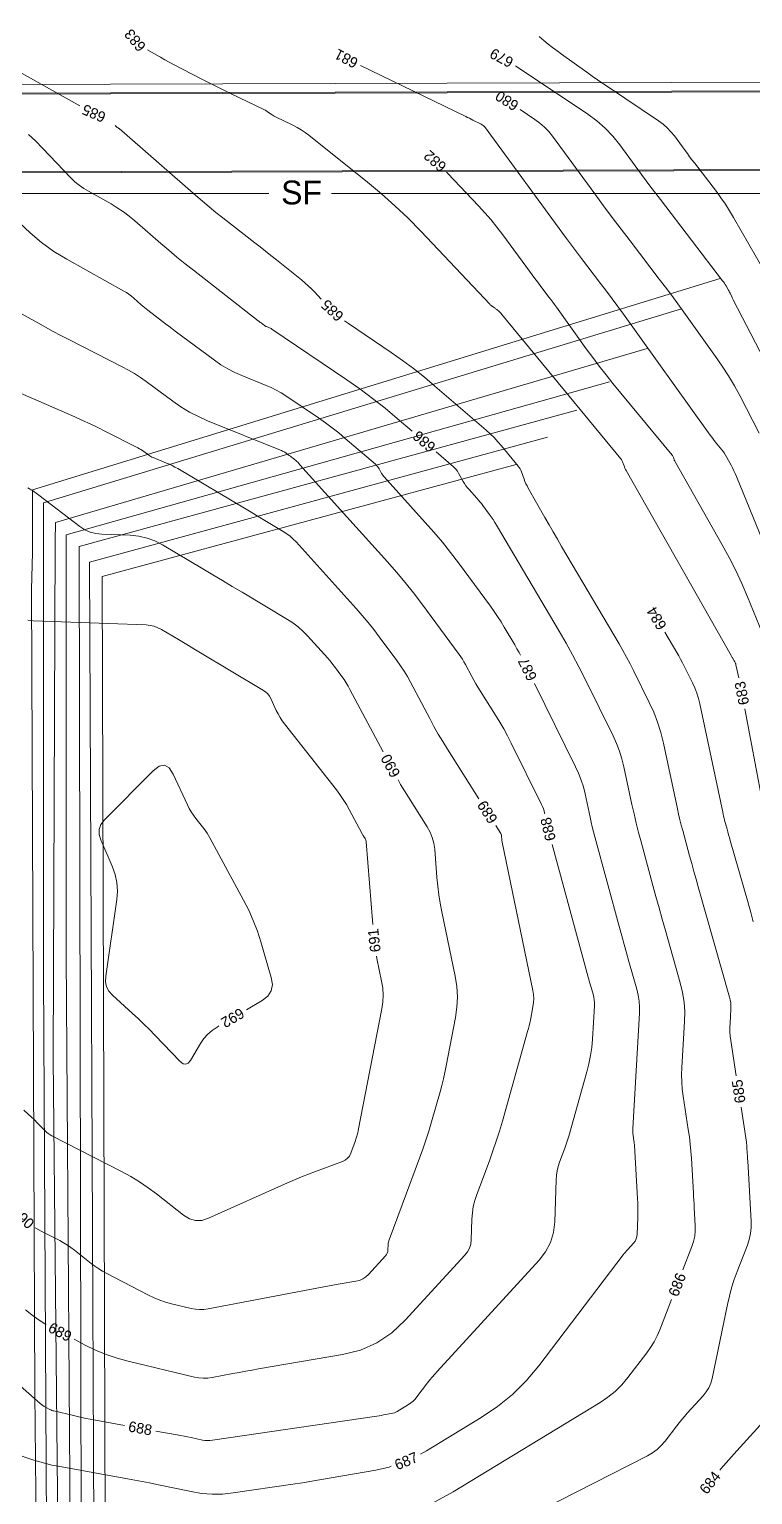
# Model space of a CAD drawing. Extents: x 9956 to 12723, y 9559 to 10903.
# Drawn here: x 11698 to 12108, y 10052 to 10882 of the extents above; entities that cross this region are included whole.
import ezdxf
from ezdxf.enums import TextEntityAlignment as Align

# ---------------------------------------------------------------- set-up
doc = ezdxf.new("R2010")
doc.units = 0
doc.header["$MEASUREMENT"] = 0
for name, color, linetype, lineweight in [('A-DOOR-IDEN', 7, 'Continuous', 0), ('A-SITE-CARS', 7, 'Continuous', 0), ('A-SITE-EXJT', 7, 'Continuous', 0), ('G-ANNO-BRDR', 7, 'Continuous', 0), ('P-PVMT', 7, 'Continuous', 0), ('PROJECT AREA', 7, 'Continuous', 0)]:
    doc.layers.add(name, color=color, linetype=linetype, lineweight=lineweight)
doc.styles.add('Style-Font 001', font='Font 001.shx')

msp = doc.modelspace()

# ---------------------------------------------------------------- linework, layer by layer
at = {"layer": 'A-DOOR-IDEN', "color": 43, "linetype": 'Continuous', "lineweight": 0}
for p, q in [((12067.24, 10723.7), (11705.98, 10613.78)), ((11973.76, 10635.42), (11739.23, 10571.96)), ((11705.98, 10613.78), (11706.07, 10346.76)), ((11739.23, 10571.96), (11740.99, 10004.99)), ((11706.07, 10346.76), (11708.53, 9893.81))]:
    msp.add_line(p, q, dxfattribs=at)
at = {"layer": 'A-SITE-CARS', "color": 7, "linetype": 'Continuous', "lineweight": 0}
for p, q in [((11460.09, 10788.97), (11833.54, 10788.97)), ((11869.06, 10788.97), (12242.5, 10788.97))]:
    msp.add_line(p, q, dxfattribs=at)
at = {"layer": 'A-SITE-EXJT', "color": 43, "linetype": 'Continuous', "lineweight": 0}
for p, q in [((12089.13, 10740.81), (11699.86, 10621.07)), ((11712.86, 10602.58), (12047.94, 10701.08)), ((12026.43, 10682.32), (11718.92, 10595.69)), ((12007.96, 10666.32), (11726.13, 10589.06)), ((11732.13, 10580.24), (11991.41, 10650.87)), ((11699.86, 10621.07), (11699.86, 10585.59)), ((11712.58, 10591.93), (11712.86, 10602.58)), ((11711.48, 10299.27), (11712.58, 10591.93)), ((11718.92, 10357.36), (11718.92, 10595.69)), ((11726.13, 10589.06), (11727.54, 9945.4)), ((11699.86, 10585.59), (11699.31, 10564.62)), ((11732.13, 10580.24), (11734.74, 9975.06)), ((11699.31, 10564.62), (11701.03, 10109.86)), ((11721.9, 9920.47), (11718.92, 10357.36)), ((11715.32, 9901.16), (11711.48, 10299.27)), ((11703.46, 9884.79), (11701.03, 10109.86))]:
    msp.add_line(p, q, dxfattribs=at)
at = {"layer": 'G-ANNO-BRDR', "color": 43, "linetype": 'Continuous', "lineweight": 0, "flags": 128}
for points in [[(11986.69, 10877.78), (11989.26, 10875.62), (11991.74, 10873.58), (11994.26, 10871.59), (11996.82, 10869.65), (11999.41, 10867.76), (12013.6, 10857.6), (12016.65, 10855.43), (12019.72, 10853.29), (12022.8, 10851.17), (12025.9, 10849.08), (12054.35, 10830.04), (12056.86, 10828.2), (12059.18, 10826.17), (12061.31, 10823.94), (12063.25, 10821.51), (12069.3, 10813.27), (12070.6, 10811.51), (12071.91, 10809.76), (12073.23, 10808.01), (12074.56, 10806.27), (12087.03, 10790.01), (12089.64, 10786.49), (12092.13, 10782.88), (12094.49, 10779.19), (12096.73, 10775.42), (12114.09, 10745.1)], [(12099.69, 10514.75), (12098.13, 10522.1), (12098.07, 10522.33), (12098, 10522.55), (12097.92, 10522.76), (12097.82, 10522.97), (12097.49, 10523.65), (12097.41, 10523.8), (12097.34, 10523.94), (12097.26, 10524.08), (12097.18, 10524.22), (12096.19, 10525.9), (12095.98, 10526.26), (12095.77, 10526.62), (12095.56, 10526.98), (12095.35, 10527.34), (12035.94, 10632.1), (12035.6, 10632.73), (12035.29, 10633.37), (12035, 10634.03), (12034.75, 10634.7), (12033.95, 10636.9), (12033.76, 10637.36), (12033.54, 10637.81), (12033.27, 10638.23), (12032.97, 10638.62), (11965.52, 10720.48), (11965.16, 10720.89), (11964.79, 10721.29), (11964.4, 10721.67), (11963.99, 10722.03), (11962.64, 10723.2), (11962.35, 10723.44), (11962.05, 10723.68), (11961.74, 10723.91), (11961.43, 10724.13), (11960.04, 10725.07), (11959.75, 10725.27), (11959.47, 10725.5), (11959.2, 10725.74), (11958.95, 10725.99), (11919.61, 10767.61), (11912.43, 10774.94), (11905.02, 10782.01), (11897.37, 10788.81), (11889.47, 10795.36), (11856.24, 10821.95), (11854.11, 10823.55), (11851.91, 10825.03), (11849.63, 10826.38), (11847.27, 10827.61), (11837.36, 10832.39), (11836.72, 10832.72), (11836.09, 10833.07), (11835.47, 10833.46), (11834.87, 10833.86), (11832.95, 10835.24), (11832.53, 10835.53), (11832.1, 10835.79), (11831.66, 10836.04), (11831.2, 10836.27), (11811.83, 10845.58), (11807.69, 10847.59), (11803.56, 10849.64), (11799.45, 10851.72), (11795.36, 10853.83), (11779.65, 10862.05), (11777.17, 10863.36), (11774.71, 10864.69), (11772.25, 10866.05), (11769.82, 10867.43), (11764.93, 10870.24)], [(12135.82, 10537.13), (12098.44, 10628.77), (12097.75, 10630.38), (12097.01, 10631.96), (12096.23, 10633.52), (12095.39, 10635.06), (12091.42, 10642.05), (12091.39, 10642.1), (12091.36, 10642.16), (12091.34, 10642.22), (12091.32, 10642.28), (12091.25, 10642.48), (12091.23, 10642.52), (12091.21, 10642.56), (12091.19, 10642.59), (12091.16, 10642.63), (12086.41, 10648.39), (12085.4, 10649.63), (12084.42, 10650.89), (12083.45, 10652.17), (12082.51, 10653.46), (12034.43, 10720.56), (12031.25, 10724.96), (12028.03, 10729.33), (12024.78, 10733.67), (12021.5, 10737.99), (12010.71, 10752.06), (12008.41, 10755.08), (12006.12, 10758.11), (12003.85, 10761.15), (12001.59, 10764.21), (11955.67, 10826.8), (11955.53, 10826.97), (11955.38, 10827.12), (11955.22, 10827.27), (11955.04, 10827.4), (11954.45, 10827.8), (11954.32, 10827.88), (11954.19, 10827.96), (11954.05, 10828.03), (11953.92, 10828.11), (11949.21, 10830.52), (11948.2, 10831.04), (11947.18, 10831.55), (11946.17, 10832.05), (11945.15, 10832.55), (11885.53, 10861.35)], [(11973.23, 10861.28), (11973.82, 10860.9), (12014.25, 10833.84), (12019.35, 10830.1), (12024.07, 10825.96), (12028.41, 10821.42), (12032.37, 10816.48), (12044.68, 10799.71), (12047.33, 10796.12), (12049.99, 10792.55), (12052.68, 10788.99), (12055.38, 10785.45), (12090.59, 10739.56), (12091.11, 10738.86), (12091.6, 10738.14), (12092.07, 10737.41), (12092.51, 10736.66), (12093.93, 10734.19), (12094.23, 10733.65), (12094.51, 10733.12), (12094.78, 10732.57), (12095.05, 10732.02), (12095.89, 10730.19), (12096.07, 10729.8), (12096.26, 10729.41), (12096.45, 10729.02), (12096.64, 10728.64), (12129.18, 10665.79)], [(11914.77, 10654.33), (11906.35, 10661.59), (11899.45, 10667.35), (11892.4, 10672.91), (11885.19, 10678.25), (11877.83, 10683.39), (11835.25, 10712.16), (11834.86, 10712.4), (11834.47, 10712.63), (11834.06, 10712.83), (11833.65, 10713.01), (11832.27, 10713.57), (11831.98, 10713.69), (11831.7, 10713.84), (11831.43, 10714), (11831.17, 10714.18), (11829.19, 10715.65), (11828.77, 10715.96), (11828.35, 10716.28), (11827.93, 10716.6), (11827.51, 10716.92), (11790.89, 10745.48), (11786.22, 10749.18), (11781.59, 10752.94), (11777.02, 10756.77), (11772.5, 10760.65), (11757.82, 10773.46), (11754.61, 10776.11), (11751.28, 10778.59), (11747.82, 10780.89), (11744.24, 10783.02), (11731.43, 10790.17), (11728.76, 10791.8), (11726.22, 10793.6), (11723.83, 10795.59), (11721.58, 10797.77), (11701.4, 10818.69), (11697.58, 10822.37)], [(11934.27, 10801.06), (11935.05, 10800.27), (11952.29, 10782.03), (11955.92, 10778.06), (11959.43, 10773.99), (11962.8, 10769.82), (11966.05, 10765.53), (11981.16, 10744.94), (11982.66, 10742.9), (11984.17, 10740.88), (11985.69, 10738.86), (11987.23, 10736.85), (11992.25, 10730.31), (11993.32, 10728.9), (11994.38, 10727.48), (11995.42, 10726.06), (11996.46, 10724.63), (12013.36, 10701.05), (12017.02, 10696.03), (12020.76, 10691.08), (12024.59, 10686.19), (12028.5, 10681.36), (12061.92, 10640.81), (12062.15, 10640.5), (12062.36, 10640.17), (12062.53, 10639.83), (12062.68, 10639.47), (12063.11, 10638.27), (12063.21, 10638.01), (12063.32, 10637.76), (12063.44, 10637.52), (12063.57, 10637.28), (12090.36, 10590.03), (12094.3, 10582.81), (12098, 10575.49), (12101.47, 10568.04), (12104.69, 10560.49), (12114.84, 10535.61)], [(11692.2, 10772.54), (11698.39, 10766.57), (11704.97, 10761.1), (11711.93, 10756.13), (11719.28, 10751.67), (11751.45, 10733.69), (11752.94, 10732.81), (11754.38, 10731.85), (11755.77, 10730.82), (11757.11, 10729.71), (11761.39, 10725.98), (11762.31, 10725.19), (11763.25, 10724.4), (11764.19, 10723.64), (11765.14, 10722.88), (11773.36, 10716.47), (11775.13, 10715.1), (11776.9, 10713.75), (11778.69, 10712.4), (11780.48, 10711.06), (11802.76, 10694.56), (11806.46, 10691.99), (11810.31, 10689.68), (11814.29, 10687.61), (11818.41, 10685.8), (11832.1, 10680.27), (11835, 10679.02), (11837.82, 10677.61), (11840.56, 10676.06), (11843.22, 10674.36), (11861.69, 10661.88), (11865.61, 10659.15), (11869.44, 10656.31), (11873.19, 10653.36), (11876.85, 10650.29), (11893.93, 10635.58), (11894.56, 10634.99), (11895.13, 10634.35), (11895.64, 10633.67), (11896.09, 10632.93), (11897.48, 10630.46), (11897.79, 10629.94), (11898.13, 10629.44), (11898.49, 10628.96), (11898.89, 10628.5), (11922.19, 10602.72), (11927.11, 10597.14), (11931.89, 10591.44), (11936.52, 10585.63), (11941.01, 10579.7), (11959.11, 10555.16), (11961.18, 10552.28), (11963.18, 10549.34), (11965.1, 10546.35), (11966.95, 10543.31), (11972.86, 10533.3), (11974.1, 10531.15), (11975.31, 10528.97), (11976.05, 10527.57)], [(11989.84, 10437.73), (11989.79, 10437.97), (11989.48, 10439.27), (11989.08, 10440.53), (11988.61, 10441.77), (11988.05, 10442.98), (11970.87, 10477.74), (11968.82, 10481.76), (11966.66, 10485.73), (11964.39, 10489.64), (11962.03, 10493.48), (11953.27, 10507.3), (11952.02, 10509.31), (11950.82, 10511.35), (11949.65, 10513.4), (11948.52, 10515.48), (11944.91, 10522.31), (11944.11, 10523.76), (11943.25, 10525.18), (11942.35, 10526.56), (11941.39, 10527.91), (11920.2, 10556.64), (11915.58, 10562.74), (11910.82, 10568.72), (11905.91, 10574.57), (11900.85, 10580.31), (11851.22, 10635.21), (11851.13, 10635.32), (11851.04, 10635.43), (11850.97, 10635.54), (11850.9, 10635.66), (11850.68, 10636.05), (11850.62, 10636.13), (11850.57, 10636.21), (11850.5, 10636.28), (11850.43, 10636.35), (11847.68, 10638.72), (11847.08, 10639.22), (11846.47, 10639.7), (11845.84, 10640.17), (11845.21, 10640.61), (11842.58, 10642.38), (11842.01, 10642.75), (11841.42, 10643.08), (11840.82, 10643.38), (11840.2, 10643.65), (11798.97, 10660.28), (11793.76, 10662.57), (11788.73, 10665.18), (11783.87, 10668.11), (11779.19, 10671.36), (11764.19, 10682.47), (11760.93, 10684.78), (11757.58, 10686.94), (11754.15, 10688.97), (11750.63, 10690.85), (11720.35, 10706.23), (11715.92, 10708.51), (11711.51, 10710.83), (11707.12, 10713.2), (11702.76, 10715.61), (11688.54, 10723.55)], [(11677.1, 10682.73), (11723.69, 10662.42), (11728.1, 10660.46), (11732.48, 10658.43), (11736.83, 10656.34), (11741.15, 10654.19), (11759.42, 10644.91), (11760.32, 10644.43), (11761.2, 10643.91), (11762.05, 10643.35), (11762.89, 10642.76), (11765.57, 10640.78), (11766.15, 10640.37), (11766.76, 10640.01), (11767.39, 10639.68), (11768.04, 10639.39), (11775.69, 10636.31), (11777.31, 10635.62), (11778.91, 10634.87), (11780.47, 10634.05), (11782, 10633.18), (11820.76, 10610.11), (11823.66, 10608.39), (11826.56, 10606.66), (11829.46, 10604.93), (11832.36, 10603.19), (11841.82, 10597.53), (11843.8, 10596.25), (11845.66, 10594.83), (11847.41, 10593.28), (11849.05, 10591.59), (11883.15, 10553.87), (11886.55, 10550.01), (11889.86, 10546.07), (11893.07, 10542.05), (11896.17, 10537.94), (11906.16, 10524.4), (11908.25, 10521.46), (11910.22, 10518.45), (11912.07, 10515.37), (11913.82, 10512.22), (11924.74, 10491.59), (11927.12, 10487.2), (11929.59, 10482.85), (11932.14, 10478.55), (11934.78, 10474.3), (11952.56, 10446.23)], [(12068.07, 10179.44), (12073.17, 10192.61), (12074.12, 10195.5), (12074.75, 10198.45), (12075.06, 10201.44), (12075.05, 10204.48), (12074.5, 10214.51), (12074.38, 10216.65), (12074.26, 10218.8), (12074.13, 10220.95), (12074.01, 10223.1), (12072.89, 10242.42), (12072.6, 10246.55), (12072.22, 10250.68), (12071.74, 10254.79), (12071.16, 10258.89), (12068.27, 10277.76), (12067.76, 10281.81), (12067.47, 10285.87), (12067.38, 10289.93), (12067.51, 10294.01), (12069.03, 10320.01), (12069.12, 10325.55), (12068.75, 10331.05), (12067.92, 10336.49), (12066.63, 10341.88), (12058.17, 10371.63), (12056.36, 10378), (12054.58, 10384.38), (12052.81, 10390.77), (12051.06, 10397.16), (12044.36, 10421.73), (12042.96, 10427), (12041.64, 10432.29), (12040.4, 10437.6), (12039.22, 10442.93), (12034.69, 10464.24), (12033.59, 10468.76), (12032.2, 10473.18), (12030.55, 10477.51), (12028.62, 10481.74), (12012.7, 10513.94), (12009.23, 10520.81), (12005.63, 10527.61), (12001.9, 10534.34), (11998.05, 10541), (11962.55, 10601.12), (11961.58, 10602.72), (11960.57, 10604.29), (11959.52, 10605.84), (11958.42, 10607.36), (11954.79, 10612.29), (11954, 10613.34), (11953.18, 10614.36), (11952.34, 10615.37), (11951.47, 10616.35), (11947.02, 10621.27), (11946.1, 10622.35), (11945.24, 10623.48), (11944.45, 10624.65), (11943.72, 10625.87), (11941.05, 10630.64), (11940.44, 10631.62), (11939.75, 10632.55), (11938.98, 10633.41), (11938.13, 10634.21), (11928.41, 10642.58)], [(11892.54, 10374.94), (11888.71, 10421.73), (11888.64, 10422.23), (11888.51, 10422.72), (11888.32, 10423.18), (11888.07, 10423.62), (11887.18, 10425.04), (11886.99, 10425.35), (11886.8, 10425.66), (11886.63, 10425.97), (11886.46, 10426.28), (11879.14, 10440.09), (11877.51, 10443.01), (11875.76, 10445.85), (11873.88, 10448.6), (11871.87, 10451.27), (11842.53, 10488.57), (11841.18, 10490.38), (11839.95, 10492.27), (11838.83, 10494.22), (11837.82, 10496.25), (11834.71, 10502.96), (11833.95, 10504.33), (11833.03, 10505.53), (11831.92, 10506.58), (11830.65, 10507.47), (11793.99, 10529.42), (11791.09, 10531.16), (11788.19, 10532.89), (11785.28, 10534.62), (11782.38, 10536.35), (11772.9, 10541.99), (11770.82, 10543.06), (11768.67, 10543.85), (11766.43, 10544.36), (11764.1, 10544.59), (11700.11, 10547.01), (11697.11, 10547.34)], [(12107.96, 10376.41), (12106.48, 10381.8), (12104.96, 10387.19), (12094.89, 10422.61), (12094.44, 10424.2), (12094, 10425.78), (12093.56, 10427.37), (12093.12, 10428.96), (12091.71, 10434.15), (12091.41, 10435.26), (12091.13, 10436.38), (12090.87, 10437.5), (12090.62, 10438.63), (12077.6, 10499.93), (12076.84, 10503.01), (12075.9, 10506.03), (12074.76, 10508.99), (12073.45, 10511.88), (12068.83, 10521.21), (12067.83, 10523.2), (12066.78, 10525.17), (12065.7, 10527.12), (12064.59, 10529.05), (12057.78, 10540.58)], [(11984.07, 10511.45), (12007.36, 10464.34), (12009.05, 10460.62), (12010.51, 10456.81), (12011.73, 10452.92), (12012.7, 10448.95), (12015.49, 10435.82), (12016.11, 10433.02), (12016.77, 10430.22), (12017.46, 10427.43), (12018.2, 10424.65), (12032.2, 10373.29), (12033.51, 10368.48), (12034.84, 10363.68), (12036.19, 10358.88), (12037.54, 10354.08), (12042, 10338.42), (12042.81, 10335.05), (12043.33, 10331.65), (12043.56, 10328.21), (12043.5, 10324.74), (12039.7, 10259.51), (12039.67, 10258.54), (12039.69, 10257.57), (12039.76, 10256.61), (12039.88, 10255.65), (12040.36, 10252.51), (12040.45, 10251.84), (12040.53, 10251.16), (12040.6, 10250.49), (12040.64, 10249.81), (12042.38, 10219.81), (12042.51, 10217.15), (12042.57, 10214.48), (12042.57, 10211.82), (12042.51, 10209.15), (12042.19, 10199.64), (12042.02, 10198.22), (12041.62, 10196.9), (12040.98, 10195.67), (12040.11, 10194.54), (12036.87, 10191.01), (12036.19, 10190.24), (12035.52, 10189.46), (12034.87, 10188.67), (12034.24, 10187.86), (11986.46, 10125.08), (11979.36, 10116.6), (11971.58, 10108.9), (11963.1, 10101.96), (11953.93, 10095.79), (11922.85, 10076.91), (11919.53, 10075.09)], [(12112.77, 10446.2), (12103.13, 10497.08)], [(11740.5, 10434.17), (11768.06, 10462.09), (11771.45, 10464.68), (11774.47, 10465.21), (11777.14, 10463.68), (11779.46, 10460.1), (11787.52, 10442.71), (11788.52, 10440.69), (11789.64, 10438.75), (11790.87, 10436.87), (11792.21, 10435.06), (11796.77, 10429.26), (11797.72, 10428), (11798.61, 10426.71), (11799.45, 10425.37), (11800.23, 10424), (11819.31, 10388.8), (11822.22, 10383.08), (11824.82, 10377.24), (11827.1, 10371.27), (11829.07, 10365.17), (11835.01, 10345.04), (11835.64, 10340.98), (11834.98, 10337.43), (11833.03, 10334.39), (11829.79, 10331.86), (11820.91, 10326.65)], [(11962.19, 10431.02), (11964.67, 10427.11), (11964.95, 10426.61), (11965.16, 10426.09), (11965.3, 10425.55), (11965.38, 10424.99), (11965.53, 10423.12), (11965.57, 10422.72), (11965.62, 10422.33), (11965.69, 10421.93), (11965.76, 10421.54), (11983.1, 10337.68), (11983.46, 10335.36), (11983.59, 10333.05), (11983.49, 10330.73), (11983.16, 10328.41), (11981.7, 10320.84), (11981.37, 10319.22), (11981.01, 10317.61), (11980.61, 10316), (11980.18, 10314.41), (11965.87, 10263.6), (11964.21, 10257.94), (11962.43, 10252.32), (11960.53, 10246.73), (11958.52, 10241.18), (11951.37, 10222.12), (11950.25, 10218.73), (11949.41, 10215.27), (11948.86, 10211.76), (11948.6, 10208.2), (11948.21, 10196.45), (11947.92, 10194.02), (11947.23, 10191.75), (11946.13, 10189.64), (11944.63, 10187.7), (11910.88, 10150.86), (11903.23, 10143.72), (11894.75, 10138.11), (11885.44, 10134.02), (11875.3, 10131.45), (11827.72, 10123.29), (11824.11, 10122.66), (11820.5, 10122.02), (11816.89, 10121.36), (11813.29, 10120.68), (11801.53, 10118.43), (11799.02, 10118.09), (11796.51, 10118.01), (11794, 10118.21), (11791.5, 10118.68), (11753.89, 10127.76), (11747.64, 10129.47), (11741.52, 10131.55), (11735.53, 10134), (11729.69, 10136.82), (11723.37, 10140.11)], [(11805.38, 10317.55), (11804.27, 10316.89), (11801.48, 10315.02), (11798.99, 10312.85), (11796.8, 10310.38), (11794.9, 10307.61), (11789.2, 10298.06), (11787.93, 10296.48), (11786.55, 10295.85), (11785.06, 10296.15), (11783.46, 10297.4), (11769.11, 10312.32), (11766, 10315.49), (11762.85, 10318.61), (11759.64, 10321.67), (11756.38, 10324.68), (11745.15, 10334.88), (11743.1, 10337.19), (11741.77, 10339.77), (11741.16, 10342.6), (11741.26, 10345.69), (11747.53, 10389.05), (11747.9, 10393.92), (11747.6, 10398.7), (11746.61, 10403.39), (11744.95, 10407.98), (11738.41, 10422.84), (11737.49, 10425.94), (11737.53, 10428.86), (11738.54, 10431.6), (11740.5, 10434.17)], [(11769.66, 10088.13), (11781.62, 10085.98), (11783.61, 10085.61), (11785.6, 10085.23), (11787.59, 10084.84), (11789.57, 10084.43), (11796.05, 10083.07), (11797.44, 10082.84), (11798.83, 10082.73), (11800.23, 10082.75), (11801.63, 10082.9), (11893.37, 10096.38), (11894.69, 10096.58), (11896, 10096.79), (11897.31, 10097), (11898.62, 10097.23), (11902.9, 10097.99), (11903.81, 10098.2), (11904.68, 10098.48), (11905.52, 10098.84), (11906.33, 10099.29), (11912.75, 10103.19), (11914.07, 10104.08), (11915.3, 10105.08), (11916.42, 10106.19), (11917.45, 10107.42), (11923.51, 10115.38), (11924.83, 10117.07), (11926.18, 10118.73), (11927.57, 10120.36), (11929, 10121.95), (11986.65, 10184.87), (11990.36, 10189.67), (11993.07, 10194.88), (11994.77, 10200.49), (11995.48, 10206.52), (11996.29, 10230.42), (11996.48, 10232.98), (11996.87, 10235.5), (11997.47, 10237.98), (11998.27, 10240.41), (12001.23, 10248.31), (12001.85, 10250.01), (12002.43, 10251.72), (12002.98, 10253.44), (12003.48, 10255.17), (12013.71, 10291.47), (12014.87, 10296.06), (12015.78, 10300.71), (12016.44, 10305.39), (12016.84, 10310.12), (12017.94, 10328.94), (12017.97, 10330.6), (12017.86, 10332.24), (12017.61, 10333.87), (12017.22, 10335.48), (12015.73, 10340.72), (12015.41, 10341.84), (12015.1, 10342.97), (12014.79, 10344.09), (12014.48, 10345.22), (11994.04, 10420.23)], [(11694.91, 10269.79), (11699.34, 10265.77), (11700.28, 10264.9), (11701.21, 10264.01), (11702.12, 10263.11), (11703.02, 10262.19), (11706.92, 10258.14), (11707.79, 10257.31), (11708.71, 10256.56), (11709.7, 10255.89), (11710.74, 10255.3), (11750.21, 10235.14), (11755.41, 10232.32), (11760.46, 10229.25), (11765.35, 10225.94), (11770.08, 10222.39), (11785.28, 10210.38), (11788.6, 10208.33), (11792.06, 10207.36), (11795.65, 10207.46), (11799.37, 10208.62), (11844.22, 10228.7), (11848.13, 10230.41), (11852.08, 10232.06), (11856.04, 10233.64), (11860.04, 10235.15), (11875.37, 10240.81), (11876.93, 10241.57), (11878.23, 10242.6), (11879.26, 10243.89), (11880.02, 10245.44), (11882.53, 10252.14), (11882.75, 10252.74), (11882.95, 10253.34), (11883.14, 10253.94), (11883.32, 10254.54), (11883.88, 10256.53), (11884, 10256.96), (11884.1, 10257.39), (11884.2, 10257.82), (11884.29, 10258.26), (11897.57, 10327.16), (11898.13, 10331.11), (11898.3, 10335.05), (11898.08, 10338.98), (11897.46, 10342.92), (11894.8, 10355.76), (11894.55, 10357.07)], [(11629.78, 10169.21), (11704.2, 10103.67), (11704.88, 10103.11), (11705.58, 10102.59), (11706.32, 10102.12), (11707.08, 10101.69), (11709.64, 10100.36), (11710.19, 10100.1), (11710.76, 10099.86), (11711.34, 10099.67), (11711.93, 10099.5), (11722.92, 10096.85), (11725.28, 10096.3), (11727.65, 10095.78), (11730.02, 10095.3), (11732.41, 10094.85), (11751.94, 10091.33)], [(11925.92, 10047.09), (11937.97, 10053.68), (12021.22, 10104.25), (12025.66, 10107.24), (12029.76, 10110.6), (12033.53, 10114.33), (12036.97, 10118.44), (12047.64, 10132.45), (12049.81, 10135.52), (12051.75, 10138.72), (12053.46, 10142.05), (12054.93, 10145.5), (12061.57, 10162.65)], [(11707.46, 10148.51), (11706.86, 10148.85), (11703.05, 10151.29), (11699.4, 10153.96), (11695.9, 10156.86)], [(12089.06, 10065.95), (12089.63, 10066.65), (12094.05, 10071.82), (12098.57, 10076.91), (12117.53, 10097.73)], [(11902.96, 10068.18), (11901.72, 10067.78), (11894.18, 10066.08), (11868.88, 10061.59), (11863.46, 10060.65), (11858.03, 10059.75), (11852.59, 10058.88), (11847.15, 10058.06), (11813.35, 10053.1), (11807.38, 10052.48), (11801.43, 10052.4), (11795.49, 10052.85), (11789.57, 10053.82), (11770.26, 10057.88), (11766.12, 10058.73), (11761.97, 10059.55), (11757.82, 10060.35), (11753.66, 10061.11), (11714.24, 10068.22), (11710.76, 10068.91), (11707.3, 10069.72), (11703.88, 10070.66), (11700.49, 10071.71), (11689.47, 10075.36)]]:
    msp.add_lwpolyline(points, dxfattribs=at)
at = {"layer": 'P-PVMT', "color": 7, "linetype": 'Continuous', "lineweight": 0}
for p, q in [((10637.36, 10847.65), (12178.25, 10852.15)), ((10637.37, 10842.65), (12657.67, 10848.55)), ((10637.38, 10842.15), (12657.67, 10848.05)), ((11687.51, 10801.22), (12657.8, 10804.05)), ((11687.51, 10800.72), (12657.8, 10803.55))]:
    msp.add_line(p, q, dxfattribs=at)
at = {"layer": 'PROJECT AREA', "color": 43, "linetype": 'Continuous', "lineweight": 0, "flags": 128}
for points in [[(11726.64, 10838.62), (11676.58, 10866.47), (11674.88, 10867.45), (11673.2, 10868.49), (11671.56, 10869.57), (11669.94, 10870.7), (11664.73, 10874.47), (11663.79, 10875.34), (11663.24, 10876.34), (11663.06, 10877.47), (11663.25, 10878.74)], [(11975.93, 10836.45), (11984.31, 10830.85), (11987.11, 10828.79), (11989.7, 10826.52), (11992.09, 10824.02), (11994.26, 10821.31), (12018.17, 10788.73), (12023.11, 10782.03), (12028.09, 10775.36), (12033.11, 10768.71), (12038.16, 10762.09), (12054.71, 10740.51), (12058.24, 10735.87), (12061.73, 10731.2), (12065.18, 10726.51), (12068.6, 10721.78), (12086.61, 10696.65), (12090.37, 10691.2), (12093.92, 10685.63), (12097.27, 10679.93), (12100.42, 10674.11), (12111.27, 10653.16)], [(11863.33, 10729.15), (11859.54, 10733.16), (11857.77, 10734.97), (11855.94, 10736.72), (11854.05, 10738.4), (11852.1, 10740.01), (11837.87, 10751.4), (11834.81, 10753.84), (11831.75, 10756.26), (11828.69, 10758.68), (11825.61, 10761.08), (11807.51, 10775.2), (11803.65, 10778.25), (11799.84, 10781.35), (11796.06, 10784.51), (11792.34, 10787.72), (11748.8, 10825.69), (11748.68, 10825.79), (11748.56, 10825.88), (11748.43, 10825.96), (11748.3, 10826.04), (11747.87, 10826.28), (11747.78, 10826.34), (11747.7, 10826.4), (11747.61, 10826.46), (11747.54, 10826.54), (11746.59, 10827.52)], [(12098.28, 10289.35), (12095.24, 10309.23), (12094.93, 10311.68), (12094.75, 10314.13), (12094.7, 10316.59), (12094.78, 10319.06), (12095.25, 10327.13), (12095.28, 10328.85), (12095.16, 10330.55), (12094.9, 10332.24), (12094.5, 10333.92), (12076.75, 10396.33), (12075.52, 10400.71), (12074.29, 10405.08), (12073.08, 10409.46), (12071.88, 10413.85), (12067.97, 10428.17), (12067.16, 10431.25), (12066.39, 10434.34), (12065.66, 10437.43), (12064.97, 10440.54), (12057.07, 10477.75), (12055.61, 10483.7), (12053.79, 10489.52), (12051.61, 10495.21), (12049.07, 10500.78), (12040.18, 10518.77), (12038.24, 10522.6), (12036.23, 10526.4), (12034.15, 10530.16), (12031.99, 10533.88), (11999.38, 10589.12), (11996.99, 10593.18), (11994.62, 10597.25), (11992.28, 10601.33), (11989.94, 10605.42), (11980.46, 10622.15), (11979.81, 10623.35), (11979.21, 10624.58), (11978.67, 10625.84), (11978.17, 10627.11), (11976.66, 10631.33), (11976.3, 10632.21), (11975.86, 10633.05), (11975.36, 10633.86), (11974.78, 10634.62), (11965.41, 10646), (11963.35, 10648.39), (11961.19, 10650.69), (11958.94, 10652.89), (11956.6, 10655), (11927.68, 10679.91), (11921.69, 10684.92), (11915.56, 10689.75), (11909.29, 10694.4), (11902.88, 10698.87), (11878.65, 10715.24), (11876.42, 10716.84)], [(11898.28, 10472.77), (11879.54, 10508.14), (11878.5, 10510.02), (11877.39, 10511.86), (11876.22, 10513.66), (11874.97, 10515.42), (11870.79, 10521.08), (11869.88, 10522.28), (11868.94, 10523.46), (11867.98, 10524.61), (11866.98, 10525.75), (11855.46, 10538.49), (11852.9, 10541.11), (11850.18, 10543.53), (11847.28, 10545.73), (11844.21, 10547.73), (11818.42, 10563.16), (11812.9, 10566.47), (11807.37, 10569.77), (11801.84, 10573.07), (11796.31, 10576.36), (11773.48, 10589.95), (11769.15, 10592.18), (11764.65, 10593.83), (11759.98, 10594.89), (11755.14, 10595.37), (11739.04, 10595.98), (11735.68, 10596.35), (11732.49, 10597.22), (11729.48, 10598.57), (11726.64, 10600.42), (11703.37, 10618.12), (11700.32, 10620.3), (11697.16, 10622.29)], [(11701.38, 10203.21), (11701.68, 10203.01), (11704.78, 10201.26), (11715.18, 10195.95), (11717.38, 10194.76), (11719.51, 10193.46), (11721.57, 10192.07), (11723.57, 10190.56), (11733.09, 10183.04), (11735.17, 10181.48), (11737.31, 10180.02), (11739.51, 10178.67), (11741.79, 10177.42), (11765.54, 10165.07), (11768.68, 10163.55), (11771.9, 10162.24), (11775.18, 10161.12), (11778.55, 10160.2), (11789.65, 10157.52), (11792.04, 10157.07), (11794.42, 10156.88), (11796.82, 10156.95), (11799.22, 10157.28), (11860.75, 10169.03), (11863.79, 10169.6), (11866.84, 10170.16), (11869.89, 10170.7), (11872.94, 10171.23), (11882.9, 10172.94), (11884.96, 10173.46), (11886.84, 10174.29), (11888.56, 10175.43), (11890.1, 10176.87), (11899.71, 10187.35), (11900.28, 10188.09), (11900.7, 10188.9), (11900.97, 10189.77), (11901.07, 10190.7), (11901.18, 10193.85), (11901.23, 10194.52), (11901.33, 10195.17), (11901.49, 10195.82), (11901.7, 10196.46), (11919.02, 10242.65), (11920.87, 10247.74), (11922.6, 10252.85), (11924.23, 10258.01), (11925.75, 10263.19), (11930.55, 10280.2), (11931.53, 10283.85), (11932.44, 10287.53), (11933.28, 10291.22), (11934.03, 10294.92), (11939.31, 10322.31), (11940.15, 10328.18), (11940.4, 10334.04), (11940.07, 10339.9), (11939.15, 10345.76), (11931.62, 10382.17), (11930.7, 10387), (11929.93, 10391.84), (11929.3, 10396.71), (11928.83, 10401.59), (11927.52, 10417.59), (11927.04, 10420.95), (11926.18, 10424.18), (11924.92, 10427.29), (11923.27, 10430.26), (11912.66, 10447.02), (11910.42, 10450.63), (11908.25, 10454.28), (11906.77, 10456.9)], [(11927.61, 10012.72), (12048, 10074.08), (12050.85, 10075.74), (12053.46, 10077.67), (12055.83, 10079.89), (12057.97, 10082.4), (12064.56, 10091.04), (12065.99, 10092.88), (12067.46, 10094.68), (12068.97, 10096.45), (12070.52, 10098.19), (12079.54, 10108.1), (12081.3, 10110.31), (12082.73, 10112.7), (12083.82, 10115.25), (12084.57, 10117.98), (12093.28, 10159.84), (12094.38, 10164.61), (12095.66, 10169.32), (12097.14, 10173.97), (12098.81, 10178.56), (12104.58, 10193.47), (12105.64, 10196.7), (12106.35, 10199.98), (12106.69, 10203.31), (12106.68, 10206.71), (12104.78, 10241.1), (12104.72, 10242.15), (12104.66, 10243.2), (12104.6, 10244.26), (12104.54, 10245.31), (12104.34, 10248.75), (12104.29, 10249.49), (12104.22, 10250.22), (12104.14, 10250.96), (12104.03, 10251.69), (12101, 10271.56)]]:
    msp.add_lwpolyline(points, dxfattribs=at)

# ---------------------------------------------------------------- texts
at = {"layer": 'A-SITE-CARS', "color": 7, "linetype": 'Continuous', "lineweight": 0, "style": 'Style-Font 001'}
msp.add_text('SF', height=13.5, rotation=359.87763, dxfattribs=at).set_placement((11852.15, 10789.51), align=Align.MIDDLE_CENTER)
at = {"layer": 'G-ANNO-BRDR', "color": 43, "linetype": 'Continuous', "lineweight": 0, "style": 'Style-Font 001'}
for s, rotation, p in [('683', 129.80934, (11757.85, 10875.65)), ('681', 152.30935, (11877.44, 10865.29)), ('679', 151.56826, (11965.4, 10865.71)), ('682', 138.67128, (11927.74, 10807.25)), ('686', 139.2574, (11921.59, 10648.46)), ('684', 120.52714, (12053.21, 10548.33)), ('687', 116.45687, (11980.08, 10519.52)), ('683', 101.02851, (12101.46, 10505.93)), ('689', 122.3531, (11957.38, 10438.62)), ('688', 103.47682, (11991.75, 10428.93)), ('691', 96.41764, (11893.29, 10365.97)), ('692', 210.37672, (11813.15, 10322.1)), ('686', 68.83718, (12064.82, 10171.05)), ('689', 332.15861, (11715.39, 10144.26)), ('688', 349.77971, (11760.8, 10089.73)), ('687', 22.62573, (11911.43, 10071.19)), ('684', 51.83468, (12083.43, 10058.93))]:
    msp.add_text(s, height=6, rotation=rotation, dxfattribs=at).set_placement(p, align=Align.MIDDLE_CENTER)
at = {"layer": 'PROJECT AREA', "color": 43, "linetype": 'Continuous', "lineweight": 0, "style": 'Style-Font 001'}
for s, rotation, p in [('680', 147.52722, (11968.43, 10841.43)), ('685', 156.53381, (11734.53, 10834.29)), ('685', 136.74826, (11869.57, 10722.66)), ('690', 118.14843, (11902.49, 10464.81)), ('685', 98.69198, (12099.64, 10280.46)), ('690', 317.76756, (11694.36, 10208.81))]:
    msp.add_text(s, height=6, rotation=rotation, dxfattribs=at).set_placement(p, align=Align.MIDDLE_CENTER)

doc.saveas('drawing.dxf')
